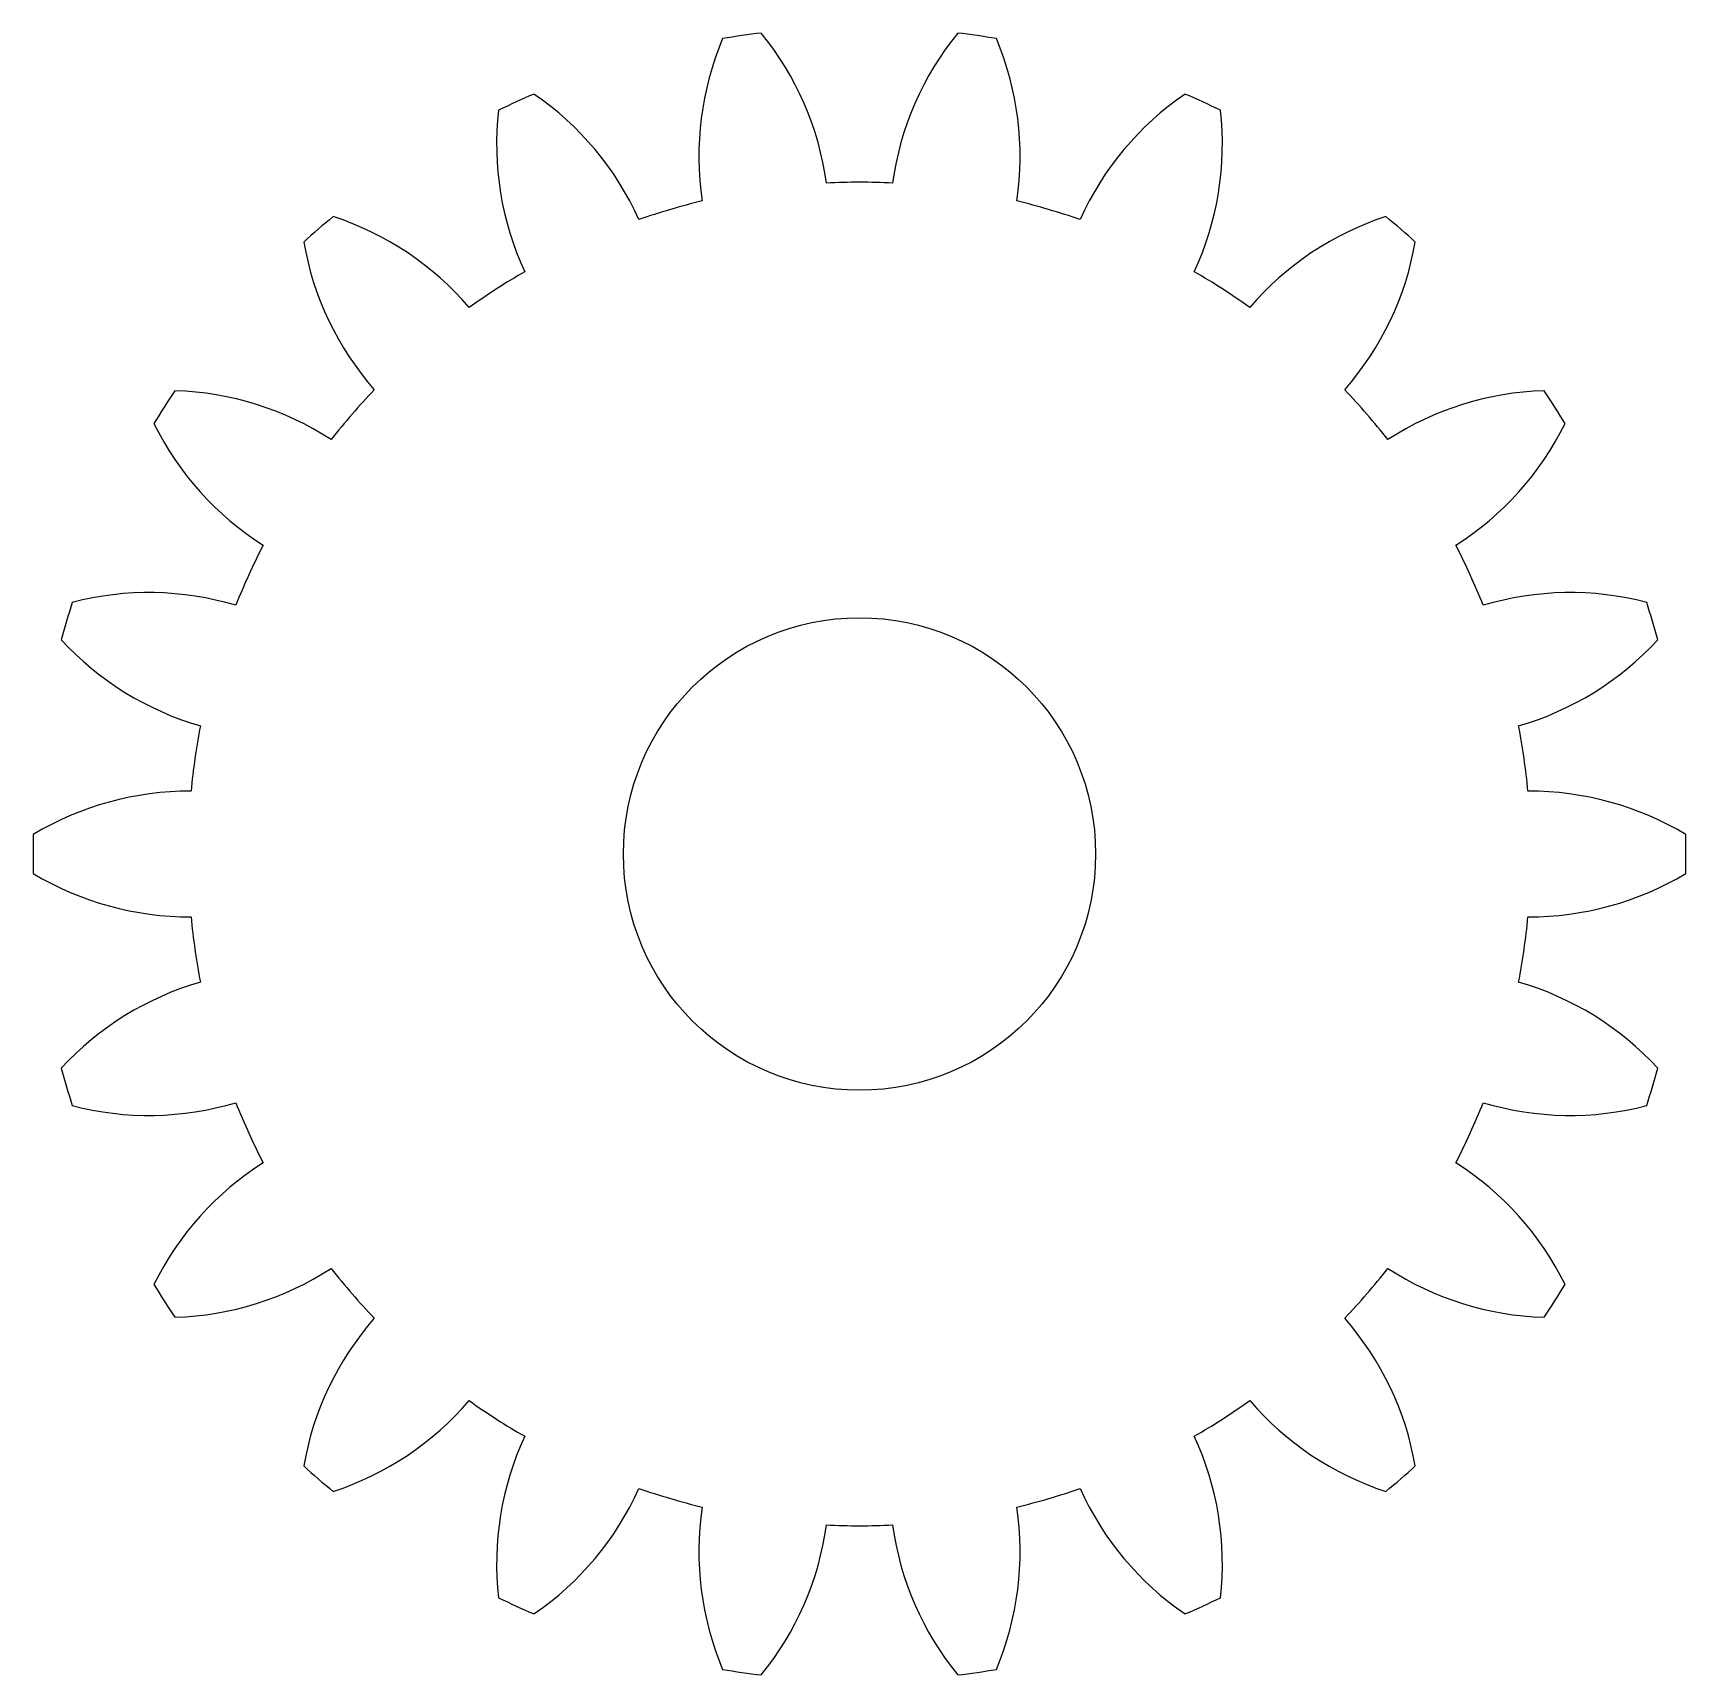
# Model space of a CAD drawing. Header units: millimetres. Extents: x -21 to 21, y -20.9 to 20.9.
import ezdxf

# ---------------------------------------------------------------- set-up
doc = ezdxf.new("R2010")
doc.units = ezdxf.units.MM

msp = doc.modelspace()

# ---------------------------------------------------------------- linework, layer by layer
at = {"color": 7, "linetype": 'Continuous', "lineweight": 25}
msp.add_circle((0, 0), 6, dxfattribs=at)
for centre, radius, start, end in [((3.619, 17.723), 7.7, 157.1777, 188.4879), ((0, 0), 21, 96.8303, 99.5334), ((-8.466, 15.986), 7.7, 7.8757, 39.186), ((8.466, 15.986), 7.7, 140.814, 172.1243), ((0, 0), 21, 80.4666, 83.1697), ((-3.619, 17.723), 7.7, 351.5121, 22.8223), ((0, 0), 21, 113.1939, 115.897), ((-12.627, 12.953), 7.7, 24.2394, 55.5496), ((12.627, 12.953), 7.7, 124.4504, 155.7606), ((0, 0), 21, 64.103, 66.8061), ((-1.521, 18.025), 7.7, 173.5413, 204.8515), ((1.521, 18.025), 7.7, 335.1485, 6.4587), ((0, 0), 17.062, 87.1834, 92.8166), ((0, 0), 17.061, 103.547, 109.1803), ((0, 0), 17.061, 70.8197, 76.453), ((0, 0), 21, 129.5576, 132.2606), ((-15.764, 8.871), 7.7, 40.603, 71.9132), ((15.764, 8.871), 7.7, 108.0868, 139.397), ((0, 0), 21, 47.7394, 50.4424), ((-6.537, 16.866), 7.7, 189.905, 221.2152), ((6.537, 16.866), 7.7, 318.7848, 350.095), ((0, 0), 17.061, 119.9106, 125.5439), ((0, 0), 17.061, 54.4561, 60.0894), ((0, 0), 21, 145.9212, 148.6243), ((-17.625, 4.07), 7.7, 56.9666, 88.2769), ((0, 0), 17.061, 136.2743, 141.9075), ((0, 0), 17.061, 38.0925, 43.7257), ((17.625, 4.07), 7.7, 91.7231, 123.0334), ((0, 0), 21, 31.3757, 34.0788), ((-11.024, 14.341), 7.7, 206.2686, 237.5788), ((11.024, 14.341), 7.7, 302.4212, 333.7314), ((0, 0), 17.062, 152.6379, 158.2712), ((0, 0), 17.061, 21.7288, 27.3621), ((0, 0), 21, 162.2848, 164.9879), ((-18.058, -1.06), 7.7, 73.3303, 104.6405), ((18.058, -1.06), 7.7, 75.3595, 106.6697), ((0, 0), 21, 15.0121, 17.7152), ((-14.618, 10.655), 7.7, 222.6322, 253.9425), ((14.618, 10.655), 7.7, 286.0575, 317.3678), ((0, 0), 17.061, 169.0015, 174.6348), ((0, 0), 17.061, 5.3652, 10.9985), ((-17.028, -6.105), 7.7, 89.6939, 121.0041), ((17.028, -6.105), 7.7, 58.9959, 90.3061), ((0, 0), 21, 178.6485, 181.3515), ((0, 0), 21, 358.6485, 1.3515), ((-17.028, 6.105), 7.7, 238.9959, 270.3061), ((17.028, 6.105), 7.7, 269.6939, 301.0041), ((0, 0), 17.061, 185.3652, 190.9985), ((0, 0), 17.061, 349.0015, 354.6348), ((-14.618, -10.655), 7.7, 106.0575, 137.3678), ((14.618, -10.655), 7.7, 42.6322, 73.9425), ((0, 0), 21, 195.0121, 197.7152), ((0, 0), 21, 342.2848, 344.9879), ((-18.058, 1.06), 7.7, 255.3595, 286.6697), ((0, 0), 17.061, 201.7288, 207.3621), ((0, 0), 17.061, 332.6379, 338.2712), ((18.058, 1.06), 7.7, 253.3303, 284.6405), ((-11.024, -14.341), 7.7, 122.4212, 153.7314), ((11.024, -14.341), 7.7, 26.2686, 57.5788), ((-17.625, -4.07), 7.7, 271.7231, 303.0334), ((0, 0), 17.061, 218.0925, 223.7257), ((0, 0), 17.061, 316.2743, 321.9075), ((17.625, -4.07), 7.7, 236.9666, 268.2769), ((0, 0), 21, 211.3757, 214.0788), ((0, 0), 21, 325.9212, 328.6243), ((-6.537, -16.866), 7.7, 138.7848, 170.095), ((6.537, -16.866), 7.7, 9.905, 41.2152), ((-15.764, -8.871), 7.7, 288.0868, 319.397), ((0, 0), 17.062, 234.4561, 240.0894), ((0, 0), 17.061, 299.9106, 305.5439), ((15.764, -8.871), 7.7, 220.603, 251.9132), ((-1.521, -18.025), 7.7, 155.1485, 186.4587), ((1.521, -18.025), 7.7, 353.5413, 24.8515), ((0, 0), 21, 227.7394, 230.4424), ((0, 0), 21, 309.5576, 312.2606), ((-12.627, -12.953), 7.7, 304.4504, 335.7606), ((0, 0), 17.061, 250.8197, 256.453), ((0, 0), 17.062, 283.547, 289.1803), ((12.627, -12.953), 7.7, 204.2394, 235.5496), ((3.619, -17.723), 7.7, 171.5121, 202.8223), ((-3.619, -17.723), 7.7, 337.1777, 8.4879), ((-8.466, -15.986), 7.7, 320.814, 352.1243), ((0, 0), 17.062, 267.1834, 272.8166), ((8.466, -15.986), 7.7, 187.8757, 219.186), ((0, 0), 21, 244.103, 246.8061), ((0, 0), 21, 293.1939, 295.897), ((0, 0), 21, 260.4666, 263.1697), ((0, 0), 21, 276.8303, 279.5334)]:
    msp.add_arc(centre, radius, start, end, dxfattribs=at)

doc.saveas('drawing.dxf')
